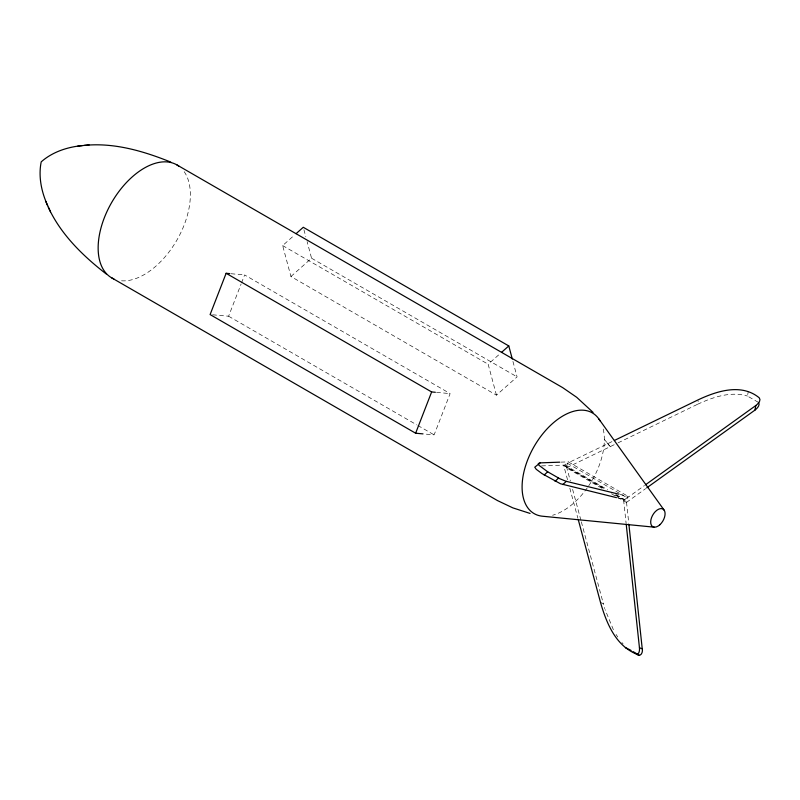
<?xml version="1.0" encoding="UTF-8"?>
<svg xmlns="http://www.w3.org/2000/svg" width="800" height="800" viewBox="0 0 800 800"><rect width="100%" height="100%" fill="white"/><g stroke="black" fill="none" stroke-linecap="round" stroke-linejoin="round"><path stroke-width="0.6" stroke-dasharray="4 3" d="M601.83 488.22L566.51 467.83L567.36 463.26L613.29 440.99M611.46 493.78L626.45 502.43L627.3 497.86L644.5 485.5M618.04 442.85L697.57 404.28L698.21 400.86M758.32 402.33L747.45 396.05L748.3 391.48M212.58 314.79L228.6 316.22L241.06 284.12M241.5 282.97L244.62 274.94L450.13 393.6L434.12 434.87L424.26 433.99M541.58 465.89L564.84 465.07L568.32 461.87L628.26 496.48L624.78 499.67L616.44 497.64M512.93 361.41L517.08 376.88L496.45 395.16L290.94 276.51L282.65 245.57L294.31 235.24M290.94 276.51L311.56 258.22L307.1 241.56M496.45 395.16L488.16 364.23L499.82 353.89M626.45 502.43L645.67 488.62M566.51 467.83L616.92 443.39M697.57 404.28C712.86 397.18 730.61 391.03 747.45 396.05M560.98 462.13L568.32 461.87M231.06 273.73L244.62 274.94M436.57 392.39L450.13 393.6M619.92 494.44L628.26 496.48M567.55 479.82L563.67 465.38L604.99 488.71M615.05 495.05L626.4 501.07L628.79 523.42M600.54 602.55L603.33 603.63L604.76 608.61M311.56 258.22L517.08 376.88M282.65 245.57L488.16 364.23M567.36 463.26L627.3 497.86M564.84 465.07L607.65 489.79M616.21 494.73L624.78 499.67M615.69 494.89L626.4 501.07M563.67 465.38L604.34 488.87M228.6 316.22L416.81 424.88M417.89 425.51L434.12 434.87M621.91 642.53L623.12 643.97M616.08 634.45L617.78 637.04M613.39 629.72L605.08 609.57M566.46 466.46L570.34 480.9M572.6 489.33L581.01 520.61M581.34 521.81L603.33 603.63M569.82 488.24L577.9 518.32M303.91 229.66L305.82 236.8M623.61 499.99L626.14 523.58M603.21 429.06A58.16 33.58 -60 0 1 587.92 486.94M587.25 487.9A58.16 33.58 -60 0 1 552.57 515.26M184.18 171.68A65.21 37.65 -60 0 1 176.86 240.18A65.21 37.65 -60 0 1 121.2 280.77M606.46 441.87L604.35 439.49L610.78 447.36L606.46 441.87"/><path stroke-width="1.2" d="M646.69 487.89L754.96 410.11L755.81 405.54C757.9 403.93 761.56 400.37 759.18 397.76C741.37 383.13 716.93 391.03 698.43 399.71L614.41 440.45M229.82 273.62L226.13 273.29L210.11 314.57L415.63 433.22L423.02 433.88M415.63 433.22L431.64 391.95L435.34 392.28M559.75 462.17L540.16 462.87L534.76 467.2L536.26 469.32L542.1 473.66L560.53 483.78L616.44 497.64M544.2 475L547.69 471.8L559.66 478.66L565.86 481.23L618.73 494.15M555.07 481.27L558.56 478.08M562.83 484.55L566.32 481.35M296.1 233.65L303.27 227.28L508.79 345.94L512.3 359.03M501.61 352.3L508.79 345.94M754.96 410.11C757.04 408.44 760.15 405.55 758.72 402.65M645.51 484.78L755.81 405.54M82.28 145.61C67.53 146.97 52.43 151.91 41.21 161.86C38.21 176.55 41.48 192.1 47.67 205.55M540.16 462.87L538.3 463.54L538.97 465.3L547.69 471.8M84.14 145.43C113.9 142.37 143.5 151.08 170.82 162.11M77.83 146.06L89.09 144.94M654.29 527.18L542.66 516.24A58.16 33.58 -60 0 1 535.1 444.82A58.16 33.58 -60 0 1 600.1 420.93M530.09 513.43L512.85 507.88L497.43 500.55L111.65 277.82M626.27 524.82L639.45 647.74L642.24 648.82C643.23 652.51 640.4 657.92 636.24 653.98C615.39 645.33 606.35 622.7 600.54 602.55L578.23 519.53M625.37 647.7L628.15 648.78M636.24 653.98C639.42 654.87 639.72 649.88 639.45 647.74M176.86 164.88L562.64 387.61L576.7 397.3L593.06 412.38M226.13 273.29L431.64 391.95M629.14 649.35L631.12 650.5M633.1 651.64L639.03 655.06M106.24 273.98C81.29 254.63 57.67 231.35 45.84 201.48M598.84 418.93L664.13 510.14M48.45 207.25L50.49 211.79M628.93 524.66L642.24 648.82M113.84 278.93A65.21 37.65 -60 0 1 111.65 202.53A65.21 37.65 -60 0 1 178.91 166.23M659.75 524.85A10.19 5.88 -60 0 0 662.98 509.07A10.19 5.88 -60 0 0 650.93 519.76A10.19 5.88 -60 0 0 659.75 524.85"/></g></svg>
